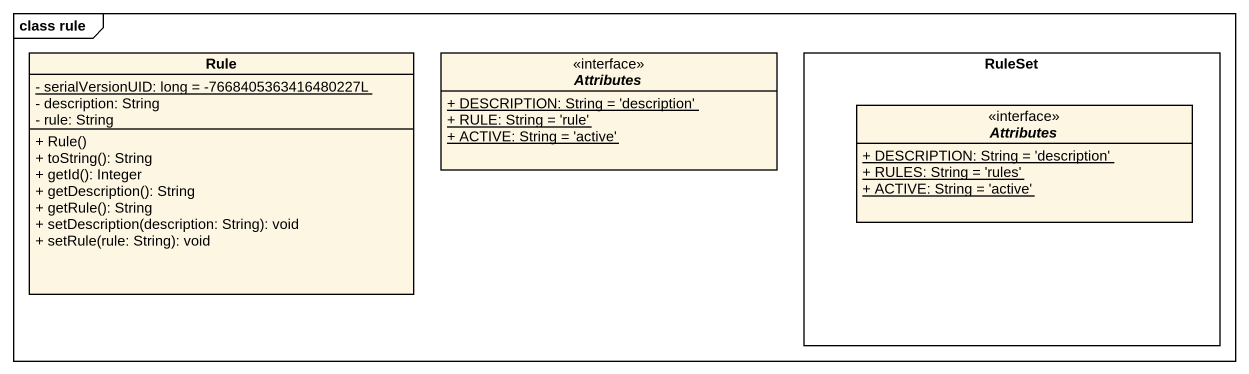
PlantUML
@startuml
mainframe class rule
hide circle
hide empty members
skinparam classAttributeIconSize 0
class Rule {
  {static} - serialVersionUID: long = -7668405363416480227L
  - description: String
  - rule: String
  + Rule()
  + toString(): String
  + getId(): Integer
  + getDescription(): String
  + getRule(): String
  + setDescription(description: String): void
  + setRule(rule: String): void
}
interface Attributes <<interface>> {
  {static} + DESCRIPTION: String = 'description'
  {static} + RULE: String = 'rule'
  {static} + ACTIVE: String = 'active'
}
rectangle RuleSet {
  interface "Attributes" as Attributes_2 <<interface>> {
    {static} + DESCRIPTION: String = 'description'
    {static} + RULES: String = 'rules'
    {static} + ACTIVE: String = 'active'
  }
}
@enduml
